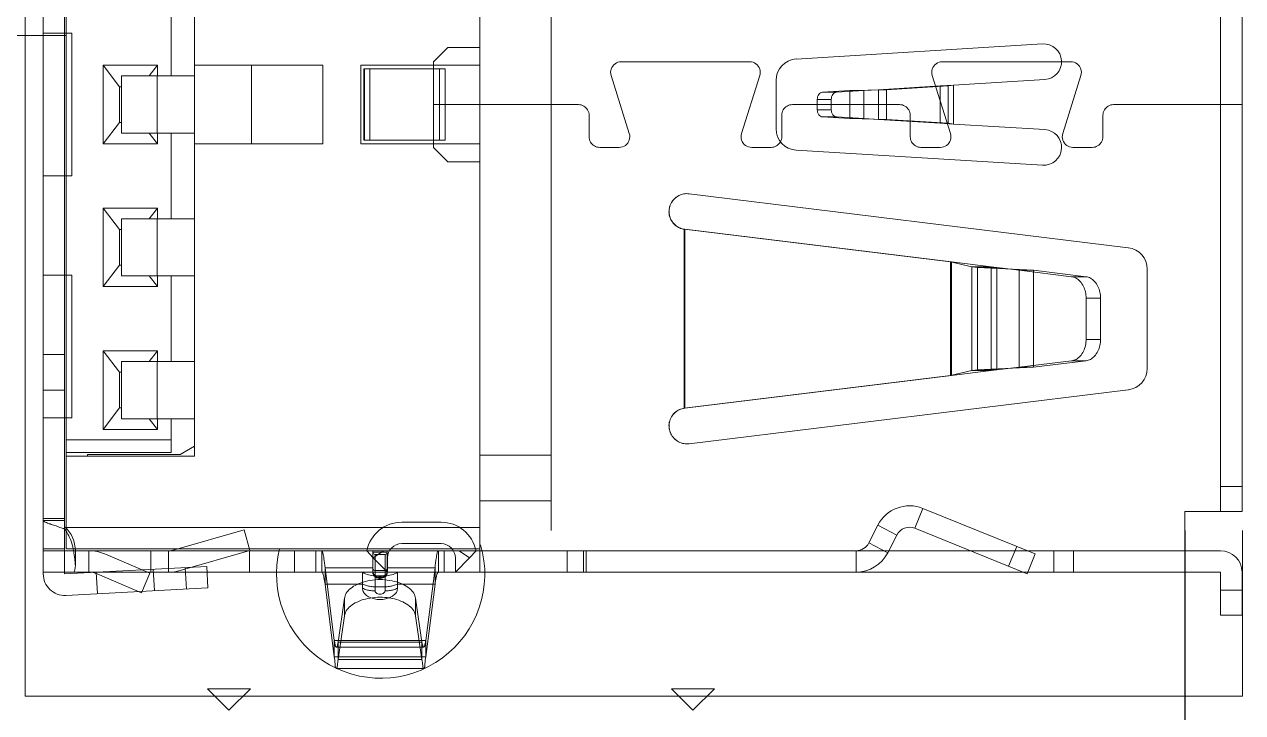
# Model space of a CAD drawing. Extents: x 14416 to 15769, y -3933 to -3562.
# Drawn here: x 14560.13 to 14577.21, y -3854.19 to -3844.55 of the extents above; entities that cross this region are included whole.
import ezdxf

# ---------------------------------------------------------------- set-up
doc = ezdxf.new("R2010")
doc.units = 0
doc.header["$LTSCALE"] = 3
doc.layers.get('0').update_dxf_attribs({"color": 2, "linetype": 'CONTINUOUS', "lineweight": 9})

msp = doc.modelspace()

# ---------------------------------------------------------------- linework, layer by layer
at = {"color": 5, "linetype": 'Continuous'}
for p, q in [((14560.146, -3853.959), (14560.146, -3837.397)), ((14550.961, -3844.705), (14560.719, -3844.705)), ((14577.207, -3853.959), (14577.207, -3851.638)), ((14563.001, -3854.158), (14562.699, -3853.855)), ((14562.699, -3853.855), (14563.304, -3853.855)), ((14563.304, -3853.855), (14563.001, -3854.158)), ((14569.504, -3854.158), (14569.201, -3853.855)), ((14569.201, -3853.855), (14569.807, -3853.855)), ((14569.807, -3853.855), (14569.504, -3854.158)), ((14560.146, -3853.959), (14577.207, -3853.959))]:
    msp.add_line(p, q, dxfattribs=at)
at = {"color": 6, "linetype": 'Continuous'}
for p, q in [((14560.399, -3852.248), (14560.399, -3839.098)), ((14560.699, -3839.098), (14560.699, -3852.248)), ((14576.899, -3851.373), (14576.899, -3839.973)), ((14577.199, -3851.373), (14577.199, -3839.973)), ((14560.799, -3844.673), (14560.399, -3844.673)), ((14560.799, -3846.673), (14560.799, -3844.673)), ((14566.069, -3844.873), (14565.869, -3845.073)), ((14566.069, -3844.873), (14566.519, -3844.873)), ((14574.403, -3844.823), (14570.95, -3845.035)), ((14564.891, -3846.173), (14564.891, -3845.173)), ((14564.891, -3845.173), (14566.033, -3845.173)), ((14564.899, -3846.173), (14564.899, -3845.173)), ((14564.974, -3845.173), (14564.974, -3846.173)), ((14565.868, -3846.173), (14565.868, -3845.173)), ((14565.869, -3846.273), (14565.869, -3845.073)), ((14565.95, -3846.173), (14565.95, -3845.173)), ((14566.033, -3845.173), (14566.033, -3846.173)), ((14568.5, -3845.073), (14570.298, -3845.073)), ((14573, -3845.073), (14574.798, -3845.073)), ((14568.612, -3846.078), (14568.356, -3845.268)), ((14570.186, -3846.078), (14570.441, -3845.268)), ((14570.669, -3846.013), (14570.669, -3845.334)), ((14573.112, -3846.078), (14572.856, -3845.268)), ((14573.155, -3845.401), (14574.434, -3845.322)), ((14574.686, -3846.078), (14574.941, -3845.268)), ((14571.317, -3845.501), (14571.701, -3845.478)), ((14571.317, -3845.501), (14571.514, -3845.501)), ((14571.514, -3845.501), (14571.898, -3845.478)), ((14572.216, -3845.465), (14571.701, -3845.478)), ((14571.701, -3845.478), (14571.701, -3845.869)), ((14571.701, -3845.478), (14571.898, -3845.478)), ((14572.104, -3845.465), (14571.898, -3845.478)), ((14571.898, -3845.478), (14571.898, -3845.869)), ((14572.029, -3845.47), (14572.029, -3845.47)), ((14572.104, -3845.465), (14572.968, -3845.412)), ((14572.104, -3845.882), (14572.104, -3845.465)), ((14572.104, -3845.465), (14572.216, -3845.465)), ((14572.216, -3845.465), (14573.08, -3845.412)), ((14572.216, -3845.882), (14572.216, -3845.465)), ((14572.968, -3845.412), (14573.155, -3845.401)), ((14572.968, -3845.935), (14572.968, -3845.412)), ((14572.968, -3845.412), (14573.08, -3845.412)), ((14573.08, -3845.412), (14573.155, -3845.401)), ((14573.08, -3845.935), (14573.08, -3845.412)), ((14573.155, -3845.401), (14573.155, -3845.946)), ((14565.869, -3845.673), (14567.899, -3845.673)), ((14570.899, -3845.673), (14572.399, -3845.673)), ((14571.246, -3845.601), (14571.246, -3845.746)), ((14571.442, -3845.601), (14571.246, -3845.601)), ((14571.442, -3845.746), (14571.442, -3845.601)), ((14575.399, -3845.673), (14577.199, -3845.673)), ((14568.049, -3846.123), (14568.049, -3845.823)), ((14570.749, -3846.123), (14570.749, -3845.823)), ((14571.246, -3845.746), (14571.442, -3845.746)), ((14571.514, -3845.846), (14571.317, -3845.846)), ((14571.701, -3845.869), (14571.317, -3845.846)), ((14571.898, -3845.869), (14571.514, -3845.846)), ((14571.701, -3845.869), (14571.898, -3845.869)), ((14571.701, -3845.869), (14572.216, -3845.882)), ((14571.898, -3845.869), (14572.104, -3845.882)), ((14572.029, -3845.877), (14572.029, -3845.877)), ((14572.104, -3845.882), (14572.216, -3845.882)), ((14572.968, -3845.935), (14572.104, -3845.882)), ((14573.08, -3845.935), (14572.216, -3845.882)), ((14572.549, -3846.123), (14572.549, -3845.823)), ((14575.249, -3846.123), (14575.249, -3845.823)), ((14572.968, -3845.935), (14573.08, -3845.935)), ((14573.155, -3845.946), (14572.968, -3845.935)), ((14573.155, -3845.946), (14573.08, -3845.935)), ((14574.434, -3846.024), (14573.155, -3845.946)), ((14566.033, -3846.173), (14564.891, -3846.173)), ((14565.869, -3846.273), (14566.069, -3846.473)), ((14568.199, -3846.273), (14568.469, -3846.273)), ((14570.329, -3846.273), (14570.599, -3846.273)), ((14570.95, -3846.312), (14574.403, -3846.523)), ((14572.699, -3846.273), (14572.969, -3846.273)), ((14574.829, -3846.273), (14575.099, -3846.273)), ((14566.069, -3846.473), (14566.519, -3846.473)), ((14560.399, -3846.673), (14560.799, -3846.673)), ((14569.449, -3846.923), (14575.605, -3847.679)), ((14569.181, -3847.094), (14569.182, -3847.092)), ((14569.181, -3847.096), (14569.181, -3847.094)), ((14569.294, -3846.955), (14569.292, -3846.956)), ((14569.169, -3847.153), (14569.17, -3847.152)), ((14569.169, -3847.154), (14569.169, -3847.153)), ((14569.169, -3847.155), (14569.169, -3847.154)), ((14569.169, -3847.156), (14569.169, -3847.155)), ((14569.17, -3847.144), (14569.171, -3847.141)), ((14569.17, -3847.146), (14569.17, -3847.144)), ((14569.17, -3847.147), (14569.17, -3847.146)), ((14569.17, -3847.149), (14569.17, -3847.147)), ((14569.17, -3847.151), (14569.17, -3847.149)), ((14569.17, -3847.152), (14569.17, -3847.151)), ((14569.172, -3847.13), (14569.173, -3847.127)), ((14569.173, -3847.124), (14569.174, -3847.122)), ((14569.173, -3847.127), (14569.173, -3847.124)), ((14569.174, -3847.12), (14569.175, -3847.118)), ((14569.174, -3847.122), (14569.174, -3847.12)), ((14569.175, -3847.116), (14569.176, -3847.114)), ((14569.175, -3847.118), (14569.175, -3847.116)), ((14569.176, -3847.112), (14569.177, -3847.11)), ((14569.176, -3847.114), (14569.176, -3847.112)), ((14569.177, -3847.106), (14569.178, -3847.105)), ((14569.177, -3847.108), (14569.177, -3847.106)), ((14569.177, -3847.11), (14569.177, -3847.108)), ((14569.178, -3847.103), (14569.179, -3847.101)), ((14569.178, -3847.105), (14569.178, -3847.103)), ((14569.179, -3847.099), (14569.18, -3847.097)), ((14569.179, -3847.101), (14569.179, -3847.099)), ((14569.18, -3847.097), (14569.181, -3847.096)), ((14569.383, -3849.927), (14569.383, -3847.42)), ((14569.383, -3847.42), (14569.388, -3847.42)), ((14569.383, -3847.42), (14573.114, -3847.878)), ((14569.388, -3849.927), (14569.388, -3847.42)), ((14569.388, -3847.42), (14573.125, -3847.878)), ((14573.114, -3849.468), (14573.114, -3847.878)), ((14573.114, -3847.878), (14573.125, -3847.878)), ((14573.414, -3847.947), (14573.114, -3847.878)), ((14573.125, -3849.468), (14573.125, -3847.878)), ((14573.681, -3847.947), (14573.125, -3847.878)), ((14573.414, -3849.4), (14573.414, -3847.947)), ((14573.681, -3847.947), (14573.414, -3847.947)), ((14573.414, -3847.947), (14573.493, -3847.956)), ((14573.681, -3849.4), (14573.681, -3847.947)), ((14573.681, -3847.947), (14573.761, -3847.956)), ((14560.799, -3848.063), (14560.399, -3848.063)), ((14560.799, -3850.063), (14560.799, -3848.063)), ((14573.493, -3849.39), (14573.493, -3847.956)), ((14573.761, -3847.956), (14573.493, -3847.956)), ((14573.493, -3847.956), (14574.275, -3847.995)), ((14573.761, -3849.39), (14573.761, -3847.956)), ((14573.761, -3847.956), (14574.073, -3847.995)), ((14573.939, -3847.978), (14573.939, -3847.978)), ((14574.073, -3849.352), (14574.073, -3847.995)), ((14574.275, -3847.995), (14574.073, -3847.995)), ((14574.073, -3847.995), (14574.811, -3848.085)), ((14574.275, -3849.352), (14574.275, -3847.995)), ((14574.275, -3847.995), (14575.013, -3848.085)), ((14574.811, -3848.085), (14575.013, -3848.085)), ((14575.869, -3849.37), (14575.869, -3847.977)), ((14575.013, -3848.962), (14575.013, -3848.384)), ((14575.013, -3848.384), (14575.215, -3848.384)), ((14575.215, -3848.962), (14575.215, -3848.384)), ((14575.013, -3848.962), (14575.215, -3848.962)), ((14560.399, -3849.173), (14560.699, -3849.173)), ((14574.811, -3849.261), (14574.073, -3849.352)), ((14575.013, -3849.261), (14574.275, -3849.352)), ((14574.811, -3849.261), (14575.013, -3849.261)), ((14573.114, -3849.468), (14569.383, -3849.927)), ((14573.125, -3849.468), (14569.388, -3849.927)), ((14573.114, -3849.468), (14573.414, -3849.4)), ((14573.114, -3849.468), (14573.125, -3849.468)), ((14573.125, -3849.468), (14573.681, -3849.4)), ((14573.493, -3849.39), (14573.414, -3849.4)), ((14573.681, -3849.4), (14573.414, -3849.4)), ((14574.275, -3849.352), (14573.493, -3849.39)), ((14573.761, -3849.39), (14573.493, -3849.39)), ((14573.761, -3849.39), (14573.681, -3849.4)), ((14574.073, -3849.352), (14573.761, -3849.39)), ((14573.939, -3849.368), (14573.939, -3849.368)), ((14574.275, -3849.352), (14574.073, -3849.352)), ((14560.399, -3849.673), (14560.699, -3849.673)), ((14569.449, -3850.423), (14575.605, -3849.667)), ((14569.383, -3849.927), (14569.388, -3849.927)), ((14560.399, -3850.063), (14560.799, -3850.063)), ((14569.169, -3850.187), (14569.169, -3850.184)), ((14569.169, -3850.19), (14569.169, -3850.187)), ((14569.169, -3850.192), (14569.169, -3850.19)), ((14569.17, -3850.195), (14569.169, -3850.192)), ((14569.17, -3850.198), (14569.17, -3850.195)), ((14569.17, -3850.201), (14569.17, -3850.198)), ((14569.171, -3850.204), (14569.17, -3850.201)), ((14569.171, -3850.207), (14569.171, -3850.204)), ((14569.171, -3850.21), (14569.171, -3850.207)), ((14569.172, -3850.213), (14569.171, -3850.21)), ((14569.172, -3850.216), (14569.172, -3850.213)), ((14569.173, -3850.219), (14569.172, -3850.216)), ((14569.173, -3850.222), (14569.173, -3850.219)), ((14569.184, -3850.261), (14569.184, -3850.26)), ((14569.184, -3850.262), (14569.184, -3850.261)), ((14569.185, -3850.263), (14569.184, -3850.262)), ((14569.185, -3850.265), (14569.185, -3850.263)), ((14569.186, -3850.266), (14569.185, -3850.265)), ((14569.186, -3850.267), (14569.186, -3850.266)), ((14569.187, -3850.268), (14569.186, -3850.267)), ((14569.187, -3850.269), (14569.187, -3850.268)), ((14569.187, -3850.269), (14569.187, -3850.269)), ((14569.299, -3850.395), (14569.299, -3850.395)), ((14576.899, -3851.023), (14577.199, -3851.023)), ((14572.726, -3851.33), (14572.614, -3851.608)), ((14572.726, -3851.33), (14574.3, -3851.966)), ((14560.399, -3851.473), (14560.699, -3851.473)), ((14560.552, -3851.473), (14560.399, -3851.473)), ((14560.699, -3851.499), (14560.399, -3851.5)), ((14560.696, -3851.473), (14560.552, -3851.473)), ((14560.699, -3851.588), (14560.699, -3851.499)), ((14565.974, -3851.523), (14565.424, -3851.523)), ((14576.399, -3851.638), (14576.399, -3851.373)), ((14576.399, -3851.373), (14577.199, -3851.373)), ((14562.237, -3851.912), (14563.213, -3851.632)), ((14563.296, -3851.92), (14563.213, -3851.632)), ((14571.967, -3851.814), (14572.093, -3851.566)), ((14572.361, -3851.703), (14572.093, -3851.566)), ((14572.234, -3851.95), (14572.361, -3851.703)), ((14572.614, -3851.608), (14574.188, -3852.244)), ((14565.424, -3851.823), (14565.974, -3851.823)), ((14571.967, -3851.814), (14572.234, -3851.95)), ((14573.928, -3852.139), (14574.041, -3851.861)), ((14560.699, -3851.898), (14560.399, -3851.898)), ((14560.399, -3851.923), (14576.899, -3851.923)), ((14560.849, -3851.923), (14560.849, -3852.135)), ((14561.271, -3851.971), (14561.895, -3852.236)), ((14561.909, -3852.223), (14561.909, -3851.923)), ((14562.32, -3852.2), (14563.296, -3851.92)), ((14563.289, -3852.223), (14563.289, -3851.923)), ((14563.919, -3852.223), (14563.919, -3851.923)), ((14564.219, -3851.923), (14564.219, -3852.223)), ((14564.301, -3851.923), (14564.301, -3852.223)), ((14565.019, -3852.234), (14565.019, -3851.923)), ((14565.019, -3851.943), (14565.219, -3851.943)), ((14565.049, -3851.973), (14565.049, -3852.257)), ((14565.049, -3851.973), (14565.189, -3851.973)), ((14565.189, -3852.257), (14565.189, -3851.973)), ((14565.219, -3851.923), (14565.219, -3852.234)), ((14565.224, -3852.223), (14565.224, -3852.023)), ((14565.936, -3852.223), (14565.936, -3851.923)), ((14566.019, -3852.223), (14566.019, -3851.923)), ((14566.174, -3852.223), (14566.174, -3852.023)), ((14566.519, -3851.898), (14566.519, -3852.223)), ((14567.739, -3851.923), (14567.739, -3852.223)), ((14567.97, -3852.223), (14567.97, -3851.923)), ((14568.007, -3852.223), (14568.007, -3851.923)), ((14571.789, -3851.923), (14571.789, -3852.223)), ((14574.188, -3852.244), (14574.3, -3851.966)), ((14574.561, -3852.223), (14574.561, -3851.923)), ((14574.839, -3852.223), (14574.839, -3851.923)), ((14560.699, -3852.248), (14562.69, -3852.144)), ((14561.957, -3852.483), (14561.941, -3852.183)), ((14562.406, -3852.459), (14562.39, -3852.16)), ((14562.706, -3852.444), (14562.69, -3852.144)), ((14564.348, -3852.389), (14564.348, -3852.16)), ((14564.478, -3853.179), (14564.348, -3852.16)), ((14564.348, -3852.16), (14565.019, -3852.16)), ((14565.049, -3852.198), (14565.189, -3852.198)), ((14565.219, -3852.16), (14565.89, -3852.16)), ((14565.89, -3852.16), (14565.759, -3853.179)), ((14565.89, -3852.16), (14565.89, -3852.389)), ((14560.399, -3852.223), (14576.899, -3852.223)), ((14561.158, -3852.525), (14561.142, -3852.225)), ((14561.154, -3852.247), (14561.778, -3852.512)), ((14561.895, -3852.236), (14561.778, -3852.512)), ((14564.874, -3852.448), (14564.874, -3852.223)), ((14565.049, -3852.273), (14565.049, -3852.486)), ((14565.049, -3852.273), (14565.189, -3852.273)), ((14565.189, -3852.486), (14565.189, -3852.273)), ((14565.363, -3852.223), (14565.363, -3852.448)), ((14576.899, -3852.823), (14576.899, -3852.223)), ((14577.199, -3852.823), (14577.199, -3852.223)), ((14562.706, -3852.444), (14560.714, -3852.548)), ((14564.478, -3853.408), (14564.348, -3852.389)), ((14564.348, -3852.389), (14564.874, -3852.389)), ((14565.049, -3852.427), (14565.189, -3852.427)), ((14565.363, -3852.389), (14565.89, -3852.389)), ((14565.89, -3852.389), (14565.759, -3853.408)), ((14576.899, -3852.473), (14577.199, -3852.473)), ((14564.62, -3852.589), (14564.532, -3853.202)), ((14564.62, -3852.589), (14564.62, -3852.835)), ((14565.617, -3852.835), (14565.617, -3852.589)), ((14565.706, -3853.202), (14565.617, -3852.589)), ((14564.62, -3852.835), (14564.532, -3853.448)), ((14565.706, -3853.448), (14565.617, -3852.835)), ((14576.899, -3852.823), (14577.199, -3852.823)), ((14564.478, -3853.179), (14564.478, -3853.408)), ((14564.478, -3853.179), (14565.759, -3853.179)), ((14564.532, -3853.448), (14564.532, -3853.202)), ((14565.706, -3853.202), (14564.532, -3853.202)), ((14565.706, -3853.202), (14565.706, -3853.448)), ((14565.759, -3853.408), (14565.759, -3853.179)), ((14564.478, -3853.408), (14565.759, -3853.408)), ((14565.731, -3853.273), (14564.507, -3853.273)), ((14565.731, -3853.573), (14564.507, -3853.573)), ((14565.706, -3853.448), (14564.532, -3853.448))]:
    msp.add_line(p, q, dxfattribs=at)
at = {"color": 7, "linetype": 'Continuous'}
for p, q in [((14560.719, -3839.448), (14560.719, -3851.898)), ((14566.519, -3851.898), (14566.519, -3839.448)), ((14567.519, -3839.638), (14567.519, -3851.638)), ((14562.519, -3840.748), (14562.519, -3850.598)), ((14562.194, -3845.273), (14562.194, -3844.073)), ((14561.239, -3846.223), (14561.239, -3845.123)), ((14561.239, -3845.123), (14561.469, -3845.423)), ((14561.239, -3845.123), (14561.999, -3845.123)), ((14561.999, -3845.123), (14561.884, -3845.273)), ((14561.999, -3845.123), (14561.999, -3845.273)), ((14562.519, -3845.123), (14564.319, -3845.123)), ((14563.319, -3845.123), (14563.319, -3846.223)), ((14564.319, -3846.223), (14564.319, -3845.123)), ((14564.849, -3846.223), (14564.849, -3845.123)), ((14564.849, -3845.123), (14566.519, -3845.123)), ((14561.494, -3846.073), (14561.494, -3845.273)), ((14562.519, -3845.273), (14561.494, -3845.273)), ((14561.994, -3845.273), (14561.994, -3846.073)), ((14561.469, -3845.923), (14561.469, -3845.423)), ((14561.469, -3845.423), (14561.494, -3845.423)), ((14561.239, -3846.223), (14561.469, -3845.923)), ((14561.494, -3845.923), (14561.469, -3845.923)), ((14561.999, -3846.223), (14561.239, -3846.223)), ((14561.494, -3846.073), (14562.519, -3846.073)), ((14561.884, -3846.073), (14561.999, -3846.223)), ((14561.999, -3846.073), (14561.999, -3846.223)), ((14562.194, -3847.273), (14562.194, -3846.073)), ((14564.319, -3846.223), (14562.519, -3846.223)), ((14566.519, -3846.223), (14564.849, -3846.223)), ((14561.239, -3848.223), (14561.239, -3847.123)), ((14561.239, -3847.123), (14561.469, -3847.423)), ((14561.239, -3847.123), (14561.999, -3847.123)), ((14561.999, -3847.123), (14561.884, -3847.273)), ((14561.999, -3847.123), (14561.999, -3847.273)), ((14561.469, -3847.923), (14561.469, -3847.423)), ((14561.469, -3847.423), (14561.494, -3847.423)), ((14561.494, -3848.073), (14561.494, -3847.273)), ((14562.519, -3847.273), (14561.494, -3847.273)), ((14561.994, -3847.273), (14561.994, -3848.073)), ((14561.239, -3848.223), (14561.469, -3847.923)), ((14561.494, -3847.923), (14561.469, -3847.923)), ((14561.494, -3848.073), (14562.519, -3848.073)), ((14561.884, -3848.073), (14561.999, -3848.223)), ((14561.999, -3848.073), (14561.999, -3848.223)), ((14562.194, -3849.273), (14562.194, -3848.073)), ((14561.999, -3848.223), (14561.239, -3848.223)), ((14561.239, -3850.223), (14561.239, -3849.123)), ((14561.239, -3849.123), (14561.469, -3849.423)), ((14561.239, -3849.123), (14561.999, -3849.123)), ((14561.999, -3849.123), (14561.884, -3849.273)), ((14561.999, -3849.123), (14561.999, -3849.273)), ((14561.494, -3850.073), (14561.494, -3849.273)), ((14562.519, -3849.273), (14561.494, -3849.273)), ((14561.994, -3849.273), (14561.994, -3850.073)), ((14561.469, -3849.923), (14561.469, -3849.423)), ((14561.469, -3849.423), (14561.494, -3849.423)), ((14561.239, -3850.223), (14561.469, -3849.923)), ((14561.494, -3849.923), (14561.469, -3849.923)), ((14562.519, -3850.073), (14561.494, -3850.073)), ((14561.884, -3850.073), (14561.999, -3850.223)), ((14561.999, -3850.073), (14561.999, -3850.223)), ((14562.194, -3850.548), (14562.194, -3850.073)), ((14561.999, -3850.223), (14561.239, -3850.223)), ((14560.719, -3850.368), (14562.194, -3850.368)), ((14562.319, -3850.573), (14562.519, -3850.458)), ((14560.719, -3850.548), (14562.194, -3850.548)), ((14560.719, -3850.598), (14562.519, -3850.598)), ((14561.019, -3850.598), (14561.019, -3850.573)), ((14561.019, -3850.573), (14562.319, -3850.573)), ((14566.519, -3850.583), (14567.519, -3850.583)), ((14567.519, -3851.223), (14566.519, -3851.223)), ((14560.719, -3851.598), (14566.519, -3851.598)), ((14576.399, -3859.388), (14576.399, -3851.638)), ((14560.719, -3851.898), (14566.519, -3851.898)), ((14561.037, -3852.223), (14561.037, -3851.923)), ((14562.154, -3851.923), (14562.154, -3852.223)), ((14565.024, -3852.023), (14564.934, -3851.923)), ((14565.024, -3852.023), (14565.168, -3851.923)), ((14565.224, -3852.223), (14565.024, -3852.023)), ((14566.174, -3852.223), (14566.374, -3852.023)), ((14566.374, -3852.023), (14566.23, -3851.923)), ((14566.374, -3852.023), (14566.464, -3851.923))]:
    msp.add_line(p, q, dxfattribs=at)
at = {"color": 2, "linetype": 'Continuous'}
msp.add_line((14576.4, -3859.388), (14576.4, -3851.638), dxfattribs=at)
at = {"color": 6, "linetype": 'Continuous'}
for centre, radius, start, end in [((14574.419, -3845.073), 0.25, 273.5, 93.5), ((14570.969, -3845.334), 0.3, 93.5, 180), ((14570.969, -3846.013), 0.3, 180, 266.5), ((14574.419, -3846.274), 0.25, 266.5, 86.5), ((14575.569, -3847.977), 0.3, 0, 83), ((14575.569, -3849.37), 0.3, 277, 0), ((14572.539, -3851.793), 0.5, 68, 153), ((14565.424, -3852.023), 0.5, 90, 168.463), ((14565.974, -3852.023), 0.5, 11.537, 90), ((14560.399, -3851.923), 0.45, 0.0006, 48.1898), ((14572.539, -3851.793), 0.2, 68, 153), ((14565.127, -3852.248), 1.46, 166.1389, 16.2406), ((14565.424, -3852.023), 0.2, 90, 180), ((14565.974, -3852.023), 0.2, 0, 90), ((14571.789, -3851.723), 0.2, 270, 333), ((14561.037, -3852.523), 0.6, 67, 90), ((14562.154, -3851.623), 0.3, 270, 286), ((14565.049, -3851.943), 0.03, 180, 270), ((14565.189, -3851.943), 0.03, 270, 0), ((14571.789, -3851.723), 0.5, 270, 333), ((14576.899, -3852.223), 0.3, 0, 90), ((14562.154, -3851.623), 0.6, 270, 286), ((14560.699, -3852.248), 0.3, 180, 273), ((14561.037, -3852.523), 0.3, 67, 90), ((14565.049, -3851.943), 0.33, 238.0473, 270), ((14565.189, -3851.943), 0.33, 270, 301.9527)]:
    msp.add_arc(centre, radius, start, end, dxfattribs=at)
for points in [[(14568.5, -3845.073), (14568.465, -3845.075), (14568.408, -3845.092), (14568.347, -3845.175), (14568.348, -3845.235), (14568.356, -3845.268)], [(14570.441, -3845.268), (14570.45, -3845.235), (14570.451, -3845.175), (14570.39, -3845.092), (14570.333, -3845.075), (14570.298, -3845.073)], [(14573, -3845.073), (14572.965, -3845.075), (14572.908, -3845.092), (14572.847, -3845.175), (14572.848, -3845.235), (14572.856, -3845.268)], [(14574.941, -3845.268), (14574.95, -3845.235), (14574.951, -3845.175), (14574.89, -3845.092), (14574.833, -3845.075), (14574.798, -3845.073)], [(14568.049, -3845.823), (14568.048, -3845.795), (14568.035, -3845.746), (14567.976, -3845.687), (14567.927, -3845.674), (14567.899, -3845.673)], [(14570.899, -3845.673), (14570.87, -3845.674), (14570.821, -3845.687), (14570.762, -3845.746), (14570.75, -3845.795), (14570.749, -3845.823)], [(14572.549, -3845.823), (14572.548, -3845.795), (14572.535, -3845.746), (14572.476, -3845.687), (14572.427, -3845.674), (14572.399, -3845.673)], [(14575.399, -3845.673), (14575.37, -3845.674), (14575.321, -3845.687), (14575.262, -3845.746), (14575.25, -3845.795), (14575.249, -3845.823)], [(14568.199, -3846.273), (14568.17, -3846.272), (14568.121, -3846.26), (14568.062, -3846.201), (14568.05, -3846.152), (14568.049, -3846.123)], [(14568.612, -3846.078), (14568.621, -3846.112), (14568.621, -3846.172), (14568.561, -3846.255), (14568.504, -3846.272), (14568.469, -3846.273)], [(14570.329, -3846.273), (14570.294, -3846.272), (14570.237, -3846.255), (14570.176, -3846.172), (14570.177, -3846.112), (14570.186, -3846.078)], [(14570.749, -3846.123), (14570.748, -3846.152), (14570.735, -3846.201), (14570.676, -3846.26), (14570.627, -3846.272), (14570.599, -3846.273)], [(14572.699, -3846.273), (14572.67, -3846.272), (14572.621, -3846.26), (14572.562, -3846.201), (14572.55, -3846.152), (14572.549, -3846.123)], [(14573.112, -3846.078), (14573.121, -3846.112), (14573.121, -3846.172), (14573.061, -3846.255), (14573.004, -3846.272), (14572.969, -3846.273)], [(14574.829, -3846.273), (14574.794, -3846.272), (14574.737, -3846.255), (14574.676, -3846.172), (14574.677, -3846.112), (14574.686, -3846.078)], [(14575.249, -3846.123), (14575.248, -3846.152), (14575.235, -3846.201), (14575.176, -3846.26), (14575.127, -3846.272), (14575.099, -3846.273)]]:
    msp.add_open_spline(points, degree=3, dxfattribs=at)
for points, knots in [([(14571.246, -3845.601), (14571.246, -3845.589), (14571.249, -3845.564), (14571.264, -3845.532), (14571.288, -3845.508), (14571.308, -3845.502), (14571.317, -3845.501)], [0, 0, 0, 0, 0.271335, 0.545564, 0.791719, 1, 1, 1, 1]), ([(14571.442, -3845.601), (14571.442, -3845.589), (14571.445, -3845.564), (14571.461, -3845.532), (14571.485, -3845.508), (14571.505, -3845.502), (14571.514, -3845.501)], [0, 0, 0, 0, 0.271335, 0.545564, 0.791719, 1, 1, 1, 1]), ([(14571.317, -3845.846), (14571.308, -3845.845), (14571.288, -3845.839), (14571.264, -3845.815), (14571.249, -3845.782), (14571.246, -3845.758), (14571.246, -3845.746)], [0, 0, 0, 0, 0.210107, 0.458332, 0.730903, 1, 1, 1, 1]), ([(14571.514, -3845.846), (14571.505, -3845.845), (14571.484, -3845.839), (14571.461, -3845.815), (14571.445, -3845.782), (14571.442, -3845.758), (14571.442, -3845.746)], [0, 0, 0, 0, 0.210107, 0.458332, 0.730903, 1, 1, 1, 1]), ([(14569.388, -3847.42), (14569.364, -3847.417), (14569.315, -3847.405), (14569.25, -3847.361), (14569.199, -3847.298), (14569.169, -3847.221), (14569.166, -3847.139), (14569.19, -3847.06), (14569.238, -3846.994), (14569.302, -3846.946), (14569.375, -3846.92), (14569.425, -3846.92), (14569.449, -3846.923)], [0, 0, 0, 0, 0.092842, 0.192171, 0.294967, 0.398225, 0.501693, 0.605253, 0.708311, 0.810082, 0.908062, 1, 1, 1, 1]), ([(14569.383, -3847.42), (14569.359, -3847.417), (14569.311, -3847.404), (14569.247, -3847.361), (14569.197, -3847.298), (14569.168, -3847.222), (14569.166, -3847.14), (14569.189, -3847.061), (14569.237, -3846.994), (14569.302, -3846.946), (14569.375, -3846.92), (14569.425, -3846.92), (14569.449, -3846.923)], [0, 0, 0, 0, 0.091647, 0.189886, 0.291979, 0.395155, 0.498972, 0.602952, 0.706424, 0.80878, 0.907559, 1, 1, 1, 1]), ([(14574.811, -3848.085), (14574.832, -3848.088), (14574.878, -3848.102), (14574.935, -3848.151), (14574.98, -3848.219), (14575.008, -3848.299), (14575.013, -3848.356), (14575.013, -3848.384)], [0, 0, 0, 0, 0.164068, 0.353774, 0.564704, 0.785375, 1, 1, 1, 1]), ([(14575.013, -3848.085), (14575.034, -3848.088), (14575.079, -3848.102), (14575.137, -3848.151), (14575.182, -3848.219), (14575.21, -3848.299), (14575.215, -3848.356), (14575.215, -3848.384)], [0, 0, 0, 0, 0.164068, 0.353774, 0.564704, 0.785375, 1, 1, 1, 1]), ([(14575.013, -3848.962), (14575.013, -3848.991), (14575.008, -3849.048), (14574.98, -3849.129), (14574.934, -3849.197), (14574.877, -3849.245), (14574.832, -3849.259), (14574.811, -3849.261)], [0, 0, 0, 0, 0.21615, 0.438676, 0.64933, 0.837137, 1, 1, 1, 1]), ([(14575.215, -3848.962), (14575.215, -3848.991), (14575.21, -3849.048), (14575.181, -3849.129), (14575.136, -3849.197), (14575.079, -3849.245), (14575.034, -3849.259), (14575.013, -3849.261)], [0, 0, 0, 0, 0.21615, 0.438676, 0.64933, 0.837137, 1, 1, 1, 1]), ([(14569.449, -3850.423), (14569.425, -3850.426), (14569.374, -3850.427), (14569.301, -3850.4), (14569.236, -3850.352), (14569.189, -3850.285), (14569.166, -3850.206), (14569.168, -3850.123), (14569.198, -3850.047), (14569.248, -3849.985), (14569.311, -3849.942), (14569.36, -3849.93), (14569.383, -3849.927)], [0, 0, 0, 0, 0.09287, 0.192316, 0.295339, 0.399045, 0.503052, 0.606904, 0.709891, 0.81133, 0.90887, 1, 1, 1, 1]), ([(14569.449, -3850.423), (14569.425, -3850.426), (14569.374, -3850.427), (14569.3, -3850.4), (14569.236, -3850.351), (14569.189, -3850.284), (14569.166, -3850.205), (14569.17, -3850.123), (14569.2, -3850.047), (14569.251, -3849.985), (14569.315, -3849.942), (14569.364, -3849.93), (14569.388, -3849.927)], [0, 0, 0, 0, 0.092842, 0.192171, 0.294967, 0.398225, 0.501693, 0.605253, 0.708311, 0.810082, 0.908062, 1, 1, 1, 1]), ([(14560.699, -3851.619), (14560.688, -3851.615), (14560.666, -3851.607), (14560.62, -3851.59), (14560.563, -3851.57), (14560.5, -3851.55), (14560.45, -3851.532), (14560.418, -3851.518), (14560.404, -3851.508), (14560.4, -3851.503), (14560.399, -3851.501), (14560.399, -3851.5)], [0, 0, 0, 0, 0.107757, 0.215786, 0.451492, 0.663946, 0.826665, 0.939761, 0.976847, 0.989746, 1, 1, 1, 1]), ([(14560.823, -3851.923), (14560.817, -3851.887), (14560.802, -3851.814), (14560.759, -3851.712), (14560.722, -3851.648), (14560.699, -3851.619)], [0, 0, 0, 0, 0.336839, 0.66645, 1, 1, 1, 1]), ([(14560.849, -3852.135), (14560.848, -3852.123), (14560.847, -3852.093), (14560.842, -3852.045), (14560.834, -3851.987), (14560.827, -3851.946), (14560.823, -3851.923)], [0, 0, 0, 0, 0.181616, 0.409409, 0.683766, 1, 1, 1, 1]), ([(14564.301, -3851.923), (14564.312, -3851.923), (14564.321, -3851.976), (14564.336, -3852.041), (14564.343, -3852.117), (14564.348, -3852.16)], [0, 0, 0, 0, 0.128976, 0.465648, 1, 1, 1, 1]), ([(14565.89, -3852.16), (14565.894, -3852.117), (14565.902, -3852.041), (14565.916, -3851.975), (14565.926, -3851.923), (14565.936, -3851.923)], [0, 0, 0, 0, 0.534785, 0.871249, 1, 1, 1, 1]), ([(14560.823, -3852.223), (14560.828, -3852.223), (14560.837, -3852.214), (14560.842, -3852.194), (14560.847, -3852.167), (14560.848, -3852.146), (14560.849, -3852.135)], [0, 0, 0, 0, 0.138927, 0.360326, 0.65643, 1, 1, 1, 1]), ([(14565.049, -3852.198), (14565.044, -3852.198), (14565.034, -3852.196), (14565.022, -3852.188), (14565.019, -3852.179), (14565.019, -3852.175)], [0, 0, 0, 0, 0.370996, 0.705802, 1, 1, 1, 1]), ([(14565.219, -3852.175), (14565.219, -3852.179), (14565.215, -3852.188), (14565.204, -3852.196), (14565.194, -3852.198), (14565.189, -3852.198)], [0, 0, 0, 0, 0.294198, 0.629004, 1, 1, 1, 1]), ([(14564.301, -3852.223), (14564.31, -3852.223), (14564.323, -3852.257), (14564.335, -3852.307), (14564.343, -3852.359), (14564.348, -3852.389)], [0, 0, 0, 0, 0.140726, 0.475066, 1, 1, 1, 1]), ([(14565.617, -3852.589), (14565.613, -3852.564), (14565.595, -3852.51), (14565.529, -3852.444), (14565.435, -3852.387), (14565.318, -3852.347), (14565.185, -3852.326), (14565.048, -3852.326), (14564.916, -3852.348), (14564.799, -3852.389), (14564.707, -3852.445), (14564.642, -3852.511), (14564.624, -3852.565), (14564.62, -3852.589)], [0, 0, 0, 0, 0.061605, 0.136961, 0.228024, 0.331749, 0.443948, 0.559468, 0.671548, 0.774611, 0.864543, 0.938906, 1, 1, 1, 1]), ([(14565.019, -3852.219), (14565.019, -3852.227), (14565.023, -3852.245), (14565.047, -3852.266), (14565.08, -3852.28), (14565.12, -3852.285), (14565.16, -3852.279), (14565.192, -3852.265), (14565.215, -3852.245), (14565.219, -3852.227), (14565.219, -3852.219)], [0, 0, 0, 0, 0.089931, 0.20391, 0.345757, 0.505146, 0.662801, 0.800779, 0.911397, 1, 1, 1, 1]), ([(14565.019, -3852.234), (14565.019, -3852.238), (14565.022, -3852.247), (14565.034, -3852.255), (14565.044, -3852.257), (14565.049, -3852.257)], [0, 0, 0, 0, 0.294198, 0.629004, 1, 1, 1, 1]), ([(14565.219, -3852.234), (14565.219, -3852.243), (14565.212, -3852.262), (14565.189, -3852.282), (14565.156, -3852.296), (14565.119, -3852.3), (14565.081, -3852.296), (14565.049, -3852.282), (14565.025, -3852.262), (14565.019, -3852.243), (14565.019, -3852.234)], [0, 0, 0, 0, 0.099488, 0.215499, 0.351492, 0.5, 0.648508, 0.784501, 0.900512, 1, 1, 1, 1]), ([(14565.019, -3852.234), (14565.019, -3852.247), (14565.029, -3852.277), (14565.07, -3852.304), (14565.12, -3852.313), (14565.17, -3852.303), (14565.209, -3852.275), (14565.219, -3852.247), (14565.219, -3852.234)], [0, 0, 0, 0, 0.144579, 0.314261, 0.506964, 0.695649, 0.858562, 1, 1, 1, 1]), ([(14565.189, -3852.257), (14565.189, -3852.264), (14565.183, -3852.279), (14565.162, -3852.294), (14565.134, -3852.303), (14565.103, -3852.303), (14565.076, -3852.294), (14565.055, -3852.279), (14565.049, -3852.264), (14565.049, -3852.257)], [0, 0, 0, 0, 0.112769, 0.251186, 0.41388, 0.58655, 0.749197, 0.887513, 1, 1, 1, 1]), ([(14565.219, -3852.234), (14565.219, -3852.238), (14565.215, -3852.247), (14565.204, -3852.255), (14565.194, -3852.257), (14565.189, -3852.257)], [0, 0, 0, 0, 0.294198, 0.629004, 1, 1, 1, 1]), ([(14565.89, -3852.389), (14565.894, -3852.359), (14565.903, -3852.307), (14565.914, -3852.257), (14565.928, -3852.223), (14565.936, -3852.223)], [0, 0, 0, 0, 0.522775, 0.860871, 1, 1, 1, 1]), ([(14565.049, -3852.427), (14565.028, -3852.427), (14564.988, -3852.424), (14564.929, -3852.411), (14564.892, -3852.397), (14564.874, -3852.389)], [0, 0, 0, 0, 0.339578, 0.674356, 1, 1, 1, 1]), ([(14564.874, -3852.448), (14564.874, -3852.463), (14564.881, -3852.498), (14564.918, -3852.542), (14564.973, -3852.578), (14565.043, -3852.601), (14565.12, -3852.609), (14565.197, -3852.601), (14565.266, -3852.577), (14565.321, -3852.541), (14565.357, -3852.498), (14565.363, -3852.463), (14565.363, -3852.448)], [0, 0, 0, 0, 0.072784, 0.159646, 0.262811, 0.378556, 0.501945, 0.625308, 0.740514, 0.842363, 0.927916, 1, 1, 1, 1]), ([(14564.874, -3852.448), (14564.892, -3852.456), (14564.929, -3852.471), (14564.988, -3852.483), (14565.028, -3852.486), (14565.049, -3852.486)], [0, 0, 0, 0, 0.325644, 0.660422, 1, 1, 1, 1]), ([(14565.189, -3852.486), (14565.189, -3852.493), (14565.183, -3852.508), (14565.162, -3852.523), (14565.134, -3852.532), (14565.103, -3852.532), (14565.075, -3852.523), (14565.055, -3852.508), (14565.049, -3852.493), (14565.049, -3852.486)], [0, 0, 0, 0, 0.110968, 0.249947, 0.413837, 0.587162, 0.751031, 0.889551, 1, 1, 1, 1]), ([(14565.363, -3852.389), (14565.346, -3852.397), (14565.308, -3852.411), (14565.25, -3852.424), (14565.209, -3852.427), (14565.189, -3852.427)], [0, 0, 0, 0, 0.325644, 0.660422, 1, 1, 1, 1]), ([(14565.189, -3852.486), (14565.209, -3852.486), (14565.25, -3852.483), (14565.308, -3852.471), (14565.346, -3852.456), (14565.363, -3852.448)], [0, 0, 0, 0, 0.339578, 0.674356, 1, 1, 1, 1]), ([(14565.617, -3852.835), (14565.613, -3852.811), (14565.595, -3852.757), (14565.529, -3852.69), (14565.435, -3852.634), (14565.318, -3852.593), (14565.185, -3852.572), (14565.048, -3852.573), (14564.916, -3852.594), (14564.799, -3852.635), (14564.707, -3852.691), (14564.642, -3852.758), (14564.624, -3852.811), (14564.62, -3852.835)], [0, 0, 0, 0, 0.061605, 0.136961, 0.228024, 0.331749, 0.443948, 0.559468, 0.671548, 0.774611, 0.864543, 0.938906, 1, 1, 1, 1]), ([(14564.532, -3853.202), (14564.529, -3853.218), (14564.523, -3853.236), (14564.516, -3853.277), (14564.49, -3853.263), (14564.49, -3853.226), (14564.481, -3853.198), (14564.478, -3853.179)], [0, 0, 0, 0, 0.278091, 0.418163, 0.485277, 0.675435, 1, 1, 1, 1]), ([(14565.759, -3853.179), (14565.756, -3853.198), (14565.748, -3853.226), (14565.747, -3853.263), (14565.721, -3853.277), (14565.715, -3853.236), (14565.709, -3853.218), (14565.706, -3853.202)], [0, 0, 0, 0, 0.325349, 0.515505, 0.582206, 0.722414, 1, 1, 1, 1]), ([(14564.532, -3853.448), (14564.529, -3853.476), (14564.521, -3853.502), (14564.519, -3853.581), (14564.485, -3853.55), (14564.493, -3853.491), (14564.481, -3853.441), (14564.478, -3853.408)], [0, 0, 0, 0, 0.286917, 0.424128, 0.471191, 0.663642, 1, 1, 1, 1]), ([(14565.706, -3853.448), (14565.709, -3853.476), (14565.717, -3853.502), (14565.718, -3853.581), (14565.752, -3853.551), (14565.744, -3853.491), (14565.756, -3853.441), (14565.759, -3853.408)], [0, 0, 0, 0, 0.286869, 0.424098, 0.471038, 0.663481, 1, 1, 1, 1])]:
    msp.add_open_spline(points, degree=3, knots=knots, dxfattribs=at)

doc.saveas('drawing.dxf')
